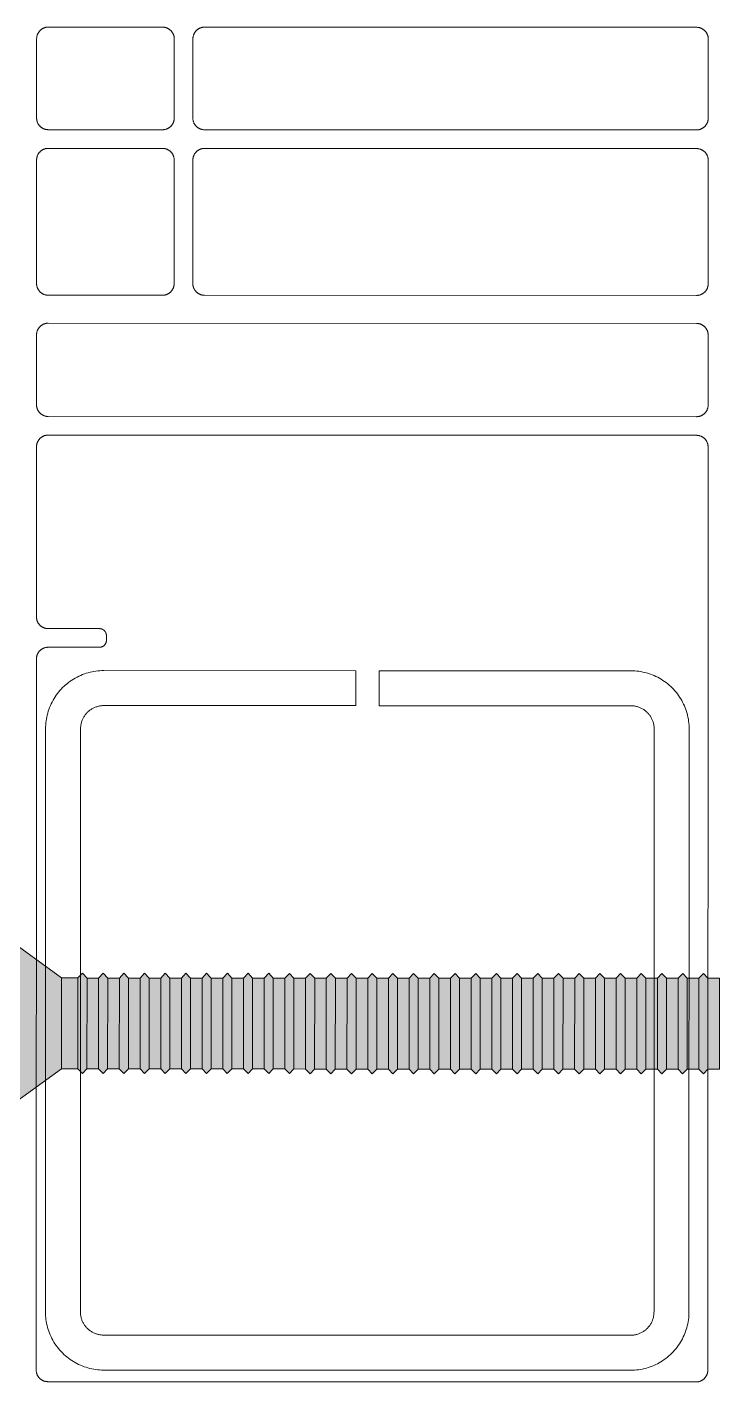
# Model space of a CAD drawing. Header units: metres. Extents: x 19 to 230, y -653 to -519.
# Drawn here: x 27.1168 to 27.1463, y -529.9852 to -529.9271 of the extents above; entities that cross this region are included whole.
import ezdxf

# ---------------------------------------------------------------- set-up
doc = ezdxf.new("R2010")
doc.units = ezdxf.units.M
doc.header["$LTSCALE"] = 0.0125
for name, color, linetype, lineweight in [('05Fenster', 171, 'Continuous', 15), ('Befestigung', 253, 'Continuous', 5), ('Fenster2', 161, 'Continuous', 5)]:
    doc.layers.add(name, color=color, linetype=linetype, lineweight=lineweight)

# ---------------------------------------------------------------- blocks, each defined once
blk = doc.blocks.new('ElementFe seite')
at = {"layer": 'Befestigung', "linetype": 'Continuous', "lineweight": 0}
h = blk.add_hatch(color=256, dxfattribs=at)
h.paths.add_polyline_path([(52.865, 158.985), (52.365, 158.985), (52.365, 155.085), (52.865, 155.085)])
h.paths.add_polyline_path([(59.1, 160.785), (56.615, 158.985), (56.615, 155.085), (59.1, 153.28)])
h.paths.add_polyline_path([(59.8, 160.785), (59.796, 160.797), (59.792, 160.809), (59.787, 160.821), (59.782, 160.833), (59.776, 160.844), (59.77, 160.855), (59.764, 160.866), (59.757, 160.877), (59.75, 160.888), (59.742, 160.898), (59.734, 160.908), (59.726, 160.918), (59.717, 160.927), (59.708, 160.937), (59.699, 160.945), (59.69, 160.954), (59.68, 160.962), (59.67, 160.97), (59.66, 160.977), (59.649, 160.984), (59.638, 160.991), (59.627, 160.998), (59.616, 161.004), (59.604, 161.009), (59.593, 161.014), (59.581, 161.019), (59.569, 161.023), (59.557, 161.027), (59.545, 161.031), (59.532, 161.034), (59.52, 161.037), (59.507, 161.039), (59.495, 161.041), (59.482, 161.042), (59.469, 161.043), (59.456, 161.043), (59.444, 161.043), (59.431, 161.043), (59.418, 161.042), (59.405, 161.041), (59.393, 161.039), (59.38, 161.037), (59.368, 161.034), (59.355, 161.031), (59.343, 161.027), (59.331, 161.023), (59.319, 161.019), (59.307, 161.014), (59.296, 161.009), (59.284, 161.004), (59.273, 160.998), (59.262, 160.991), (59.251, 160.984), (59.24, 160.977), (59.23, 160.97), (59.22, 160.962), (59.21, 160.954), (59.201, 160.945), (59.192, 160.937), (59.183, 160.927), (59.174, 160.918), (59.166, 160.908), (59.158, 160.898), (59.15, 160.888), (59.143, 160.877), (59.136, 160.866), (59.13, 160.855), (59.124, 160.844), (59.118, 160.833), (59.113, 160.821), (59.108, 160.809), (59.104, 160.797), (59.1, 160.785), (59.1, 153.28), (59.105, 153.268), (59.11, 153.256), (59.116, 153.245), (59.122, 153.233), (59.129, 153.222), (59.136, 153.211), (59.143, 153.2), (59.151, 153.189), (59.159, 153.179), (59.167, 153.169), (59.176, 153.159), (59.185, 153.15), (59.194, 153.141), (59.204, 153.132), (59.214, 153.124), (59.224, 153.116), (59.235, 153.108), (59.246, 153.101), (59.257, 153.094), (59.268, 153.087), (59.28, 153.081), (59.292, 153.075), (59.304, 153.07), (59.316, 153.065), (59.328, 153.061), (59.34, 153.057), (59.353, 153.053), (59.366, 153.05), (59.378, 153.047), (59.391, 153.045), (59.404, 153.043), (59.417, 153.042), (59.43, 153.041), (59.443, 153.04), (59.457, 153.04), (59.47, 153.041), (59.483, 153.042), (59.496, 153.043), (59.509, 153.045), (59.522, 153.047), (59.534, 153.05), (59.547, 153.053), (59.56, 153.057), (59.572, 153.061), (59.584, 153.065), (59.596, 153.07), (59.608, 153.075), (59.62, 153.081), (59.632, 153.087), (59.643, 153.094), (59.654, 153.101), (59.665, 153.108), (59.676, 153.116), (59.686, 153.124), (59.696, 153.132), (59.706, 153.141), (59.715, 153.15), (59.724, 153.159), (59.733, 153.169), (59.741, 153.179), (59.749, 153.189), (59.757, 153.2), (59.764, 153.211), (59.771, 153.222), (59.778, 153.233), (59.784, 153.245), (59.79, 153.256), (59.795, 153.268), (59.8, 153.28)])
at = {"layer": 'Befestigung', "linetype": 'Continuous', "lineweight": 0, "extrusion": (0, 0, -1)}
for points in [[(-28.901, 158.985), (-28.901, 155.085), (-28.401, 155.085), (-28.401, 158.985)], [(-29.289, 158.985), (-29.289, 155.085), (-29.095, 154.882), (-28.901, 155.085), (-28.901, 158.985), (-29.095, 159.185)], [(-29.789, 158.985), (-29.789, 155.085), (-29.289, 155.085), (-29.289, 158.985)], [(-30.176, 158.985), (-30.176, 155.085), (-29.982, 154.882), (-29.789, 155.085), (-29.789, 158.985), (-29.982, 159.185)], [(-30.676, 158.985), (-30.676, 155.085), (-30.176, 155.085), (-30.176, 158.985)], [(-31.064, 158.985), (-31.064, 155.085), (-30.87, 154.882), (-30.676, 155.085), (-30.676, 158.985), (-30.87, 159.185)], [(-31.564, 158.985), (-31.564, 155.085), (-31.064, 155.085), (-31.064, 158.985)], [(-31.951, 158.985), (-31.951, 155.085), (-31.758, 154.882), (-31.564, 155.085), (-31.564, 158.985), (-31.758, 159.185)], [(-32.451, 158.985), (-32.451, 155.085), (-31.951, 155.085), (-31.951, 158.985)], [(-32.839, 158.985), (-32.839, 155.085), (-32.645, 154.882), (-32.451, 155.085), (-32.451, 158.985), (-32.645, 159.185)], [(-33.339, 158.985), (-33.339, 155.085), (-32.839, 155.085), (-32.839, 158.985)], [(-33.726, 158.985), (-33.726, 155.085), (-33.533, 154.882), (-33.339, 155.085), (-33.339, 158.985), (-33.533, 159.185)], [(-34.226, 158.985), (-34.226, 155.085), (-33.726, 155.085), (-33.726, 158.985)], [(-34.614, 158.985), (-34.614, 155.085), (-34.42, 154.882), (-34.226, 155.085), (-34.226, 158.985), (-34.42, 159.185)], [(-35.114, 158.985), (-35.114, 155.085), (-34.614, 155.085), (-34.614, 158.985)], [(-35.502, 158.985), (-35.502, 155.085), (-35.308, 154.882), (-35.114, 155.085), (-35.114, 158.985), (-35.308, 159.185)], [(-36.002, 158.985), (-36.002, 155.085), (-35.502, 155.085), (-35.502, 158.985)], [(-36.389, 158.985), (-36.389, 155.085), (-36.195, 154.882), (-36.002, 155.085), (-36.002, 158.985), (-36.195, 159.185)], [(-36.889, 158.985), (-36.889, 155.085), (-36.389, 155.085), (-36.389, 158.985)], [(-37.277, 158.985), (-37.277, 155.085), (-37.083, 154.882), (-36.889, 155.085), (-36.889, 158.985), (-37.083, 159.185)], [(-37.777, 158.985), (-37.777, 155.085), (-37.277, 155.085), (-37.277, 158.985)], [(-38.164, 158.985), (-38.164, 155.085), (-37.97, 154.882), (-37.777, 155.085), (-37.777, 158.985), (-37.97, 159.185)], [(-38.664, 158.985), (-38.664, 155.085), (-38.164, 155.085), (-38.164, 158.985)], [(-39.052, 158.985), (-39.052, 155.085), (-38.858, 154.882), (-38.664, 155.085), (-38.664, 158.985), (-38.858, 159.185)], [(-39.552, 158.985), (-39.552, 155.085), (-39.052, 155.085), (-39.052, 158.985)], [(-39.939, 158.985), (-39.939, 155.085), (-39.745, 154.882), (-39.552, 155.085), (-39.552, 158.985), (-39.745, 159.185)], [(-40.439, 158.985), (-40.439, 155.085), (-39.939, 155.085), (-39.939, 158.985)], [(-40.827, 158.985), (-40.827, 155.085), (-40.633, 154.882), (-40.439, 155.085), (-40.439, 158.985), (-40.633, 159.185)], [(-41.327, 158.985), (-41.327, 155.085), (-40.827, 155.085), (-40.827, 158.985)], [(-41.714, 158.985), (-41.714, 155.085), (-41.521, 154.882), (-41.327, 155.085), (-41.327, 158.985), (-41.521, 159.185)], [(-42.214, 158.985), (-42.214, 155.085), (-41.714, 155.085), (-41.714, 158.985)], [(-42.602, 158.985), (-42.602, 155.085), (-42.408, 154.882), (-42.214, 155.085), (-42.214, 158.985), (-42.408, 159.185)], [(-43.102, 158.985), (-43.102, 155.085), (-42.602, 155.085), (-42.602, 158.985)], [(-43.489, 158.985), (-43.489, 155.085), (-43.296, 154.882), (-43.102, 155.085), (-43.102, 158.985), (-43.296, 159.185)], [(-43.989, 158.985), (-43.989, 155.085), (-43.489, 155.085), (-43.489, 158.985)], [(-44.377, 158.985), (-44.377, 155.085), (-44.183, 154.882), (-43.989, 155.085), (-43.989, 158.985), (-44.183, 159.185)], [(-44.877, 158.985), (-44.877, 155.085), (-44.377, 155.085), (-44.377, 158.985)], [(-45.264, 158.985), (-45.264, 155.085), (-45.071, 154.882), (-44.877, 155.085), (-44.877, 158.985), (-45.071, 159.185)], [(-45.764, 158.985), (-45.764, 155.085), (-45.264, 155.085), (-45.264, 158.985)], [(-46.152, 158.985), (-46.152, 155.085), (-45.958, 154.882), (-45.764, 155.085), (-45.764, 158.985), (-45.958, 159.185)], [(-46.652, 158.985), (-46.652, 155.085), (-46.152, 155.085), (-46.152, 158.985)], [(-47.04, 158.985), (-47.04, 155.085), (-46.846, 154.882), (-46.652, 155.085), (-46.652, 158.985), (-46.846, 159.185)], [(-47.54, 158.985), (-47.54, 155.085), (-47.04, 155.085), (-47.04, 158.985)], [(-47.927, 158.985), (-47.927, 155.085), (-47.733, 154.882), (-47.54, 155.085), (-47.54, 158.985), (-47.733, 159.185)], [(-48.427, 158.985), (-48.427, 155.085), (-47.927, 155.085), (-47.927, 158.985)], [(-48.815, 158.985), (-48.815, 155.085), (-48.621, 154.882), (-48.427, 155.085), (-48.427, 158.985), (-48.621, 159.185)], [(-49.315, 158.985), (-49.315, 155.085), (-48.815, 155.085), (-48.815, 158.985)], [(-49.702, 158.985), (-49.702, 155.085), (-49.508, 154.882), (-49.315, 155.085), (-49.315, 158.985), (-49.508, 159.185)], [(-50.202, 158.985), (-50.202, 155.085), (-49.702, 155.085), (-49.702, 158.985)], [(-50.59, 158.985), (-50.59, 155.085), (-50.396, 154.882), (-50.202, 155.085), (-50.202, 158.985), (-50.396, 159.185)], [(-51.09, 158.985), (-51.09, 155.085), (-50.59, 155.085), (-50.59, 158.985)], [(-51.477, 158.985), (-51.477, 155.085), (-51.283, 154.882), (-51.09, 155.085), (-51.09, 158.985), (-51.283, 159.185)], [(-51.977, 158.985), (-51.977, 155.085), (-51.477, 155.085), (-51.477, 158.985)], [(-52.365, 158.985), (-52.365, 155.085), (-52.171, 154.882), (-51.977, 155.085), (-51.977, 158.985), (-52.171, 159.185)], [(-53.252, 158.985), (-53.252, 155.085), (-53.059, 154.882), (-52.865, 155.085), (-52.865, 158.985), (-53.059, 159.185)], [(-53.752, 158.985), (-53.752, 155.085), (-53.252, 155.085), (-53.252, 158.985)], [(-54.14, 158.985), (-54.14, 155.085), (-53.946, 154.882), (-53.752, 155.085), (-53.752, 158.985), (-53.946, 159.185)], [(-54.64, 158.985), (-54.64, 155.085), (-54.14, 155.085), (-54.14, 158.985)], [(-55.027, 158.985), (-55.027, 155.085), (-54.834, 154.882), (-54.64, 155.085), (-54.64, 158.985), (-54.834, 159.185)], [(-55.527, 158.985), (-55.527, 155.085), (-55.027, 155.085), (-55.027, 158.985)], [(-55.915, 158.985), (-55.915, 155.085), (-55.721, 154.882), (-55.527, 155.085), (-55.527, 158.985), (-55.721, 159.185)], [(-56.615, 158.985), (-56.615, 155.085), (-55.915, 155.085), (-55.915, 158.985)]]:
    blk.add_hatch(color=256, dxfattribs=at).paths.add_polyline_path(points, flags=0)
at = {"layer": 'Befestigung', "linetype": 'Continuous', "lineweight": 5}
for points in [[(59.1, 160.785), (59.1, 153.28), (56.615, 155.085), (56.615, 158.985)], [(28.901, 158.985), (28.901, 155.085), (28.401, 155.085), (28.401, 158.985)], [(29.289, 158.985), (29.289, 155.085), (29.095, 154.882), (28.901, 155.085), (28.901, 158.985), (29.095, 159.185)], [(29.789, 158.985), (29.789, 155.085), (29.289, 155.085), (29.289, 158.985)], [(30.176, 158.985), (30.176, 155.085), (29.982, 154.882), (29.789, 155.085), (29.789, 158.985), (29.982, 159.185)], [(30.676, 158.985), (30.676, 155.085), (30.176, 155.085), (30.176, 158.985)], [(31.064, 158.985), (31.064, 155.085), (30.87, 154.882), (30.676, 155.085), (30.676, 158.985), (30.87, 159.185)], [(31.564, 158.985), (31.564, 155.085), (31.064, 155.085), (31.064, 158.985)], [(31.951, 158.985), (31.951, 155.085), (31.758, 154.882), (31.564, 155.085), (31.564, 158.985), (31.758, 159.185)], [(32.451, 158.985), (32.451, 155.085), (31.951, 155.085), (31.951, 158.985)], [(32.839, 158.985), (32.839, 155.085), (32.645, 154.882), (32.451, 155.085), (32.451, 158.985), (32.645, 159.185)], [(33.339, 158.985), (33.339, 155.085), (32.839, 155.085), (32.839, 158.985)], [(33.726, 158.985), (33.726, 155.085), (33.533, 154.882), (33.339, 155.085), (33.339, 158.985), (33.533, 159.185)], [(34.226, 158.985), (34.226, 155.085), (33.726, 155.085), (33.726, 158.985)], [(34.614, 158.985), (34.614, 155.085), (34.42, 154.882), (34.226, 155.085), (34.226, 158.985), (34.42, 159.185)], [(35.114, 158.985), (35.114, 155.085), (34.614, 155.085), (34.614, 158.985)], [(35.502, 158.985), (35.502, 155.085), (35.308, 154.882), (35.114, 155.085), (35.114, 158.985), (35.308, 159.185)], [(36.002, 158.985), (36.002, 155.085), (35.502, 155.085), (35.502, 158.985)], [(36.389, 158.985), (36.389, 155.085), (36.195, 154.882), (36.002, 155.085), (36.002, 158.985), (36.195, 159.185)], [(36.889, 158.985), (36.889, 155.085), (36.389, 155.085), (36.389, 158.985)], [(37.277, 158.985), (37.277, 155.085), (37.083, 154.882), (36.889, 155.085), (36.889, 158.985), (37.083, 159.185)], [(37.777, 158.985), (37.777, 155.085), (37.277, 155.085), (37.277, 158.985)], [(38.164, 158.985), (38.164, 155.085), (37.97, 154.882), (37.777, 155.085), (37.777, 158.985), (37.97, 159.185)], [(38.664, 158.985), (38.664, 155.085), (38.164, 155.085), (38.164, 158.985)], [(39.052, 158.985), (39.052, 155.085), (38.858, 154.882), (38.664, 155.085), (38.664, 158.985), (38.858, 159.185)], [(39.552, 158.985), (39.552, 155.085), (39.052, 155.085), (39.052, 158.985)], [(39.939, 158.985), (39.939, 155.085), (39.745, 154.882), (39.552, 155.085), (39.552, 158.985), (39.745, 159.185)], [(40.439, 158.985), (40.439, 155.085), (39.939, 155.085), (39.939, 158.985)], [(40.827, 158.985), (40.827, 155.085), (40.633, 154.882), (40.439, 155.085), (40.439, 158.985), (40.633, 159.185)], [(41.327, 158.985), (41.327, 155.085), (40.827, 155.085), (40.827, 158.985)], [(41.714, 158.985), (41.714, 155.085), (41.521, 154.882), (41.327, 155.085), (41.327, 158.985), (41.521, 159.185)], [(42.214, 158.985), (42.214, 155.085), (41.714, 155.085), (41.714, 158.985)], [(42.602, 158.985), (42.602, 155.085), (42.408, 154.882), (42.214, 155.085), (42.214, 158.985), (42.408, 159.185)], [(43.102, 158.985), (43.102, 155.085), (42.602, 155.085), (42.602, 158.985)], [(43.489, 158.985), (43.489, 155.085), (43.296, 154.882), (43.102, 155.085), (43.102, 158.985), (43.296, 159.185)], [(43.989, 158.985), (43.989, 155.085), (43.489, 155.085), (43.489, 158.985)], [(44.377, 158.985), (44.377, 155.085), (44.183, 154.882), (43.989, 155.085), (43.989, 158.985), (44.183, 159.185)], [(44.877, 158.985), (44.877, 155.085), (44.377, 155.085), (44.377, 158.985)], [(45.264, 158.985), (45.264, 155.085), (45.071, 154.882), (44.877, 155.085), (44.877, 158.985), (45.071, 159.185)], [(45.764, 158.985), (45.764, 155.085), (45.264, 155.085), (45.264, 158.985)], [(46.152, 158.985), (46.152, 155.085), (45.958, 154.882), (45.764, 155.085), (45.764, 158.985), (45.958, 159.185)], [(46.652, 158.985), (46.652, 155.085), (46.152, 155.085), (46.152, 158.985)], [(47.04, 158.985), (47.04, 155.085), (46.846, 154.882), (46.652, 155.085), (46.652, 158.985), (46.846, 159.185)], [(47.54, 158.985), (47.54, 155.085), (47.04, 155.085), (47.04, 158.985)], [(47.927, 158.985), (47.927, 155.085), (47.733, 154.882), (47.54, 155.085), (47.54, 158.985), (47.733, 159.185)], [(48.427, 158.985), (48.427, 155.085), (47.927, 155.085), (47.927, 158.985)], [(48.815, 158.985), (48.815, 155.085), (48.621, 154.882), (48.427, 155.085), (48.427, 158.985), (48.621, 159.185)], [(49.315, 158.985), (49.315, 155.085), (48.815, 155.085), (48.815, 158.985)], [(49.702, 158.985), (49.702, 155.085), (49.508, 154.882), (49.315, 155.085), (49.315, 158.985), (49.508, 159.185)], [(50.202, 158.985), (50.202, 155.085), (49.702, 155.085), (49.702, 158.985)], [(50.59, 158.985), (50.59, 155.085), (50.396, 154.882), (50.202, 155.085), (50.202, 158.985), (50.396, 159.185)], [(51.09, 158.985), (51.09, 155.085), (50.59, 155.085), (50.59, 158.985)], [(51.477, 158.985), (51.477, 155.085), (51.283, 154.882), (51.09, 155.085), (51.09, 158.985), (51.283, 159.185)], [(51.977, 158.985), (51.977, 155.085), (51.477, 155.085), (51.477, 158.985)], [(52.365, 158.985), (52.365, 155.085), (52.171, 154.882), (51.977, 155.085), (51.977, 158.985), (52.171, 159.185)], [(52.865, 158.985), (52.865, 155.085), (52.365, 155.085), (52.365, 158.985)], [(53.252, 158.985), (53.252, 155.085), (53.059, 154.882), (52.865, 155.085), (52.865, 158.985), (53.059, 159.185)], [(53.752, 158.985), (53.752, 155.085), (53.252, 155.085), (53.252, 158.985)], [(54.14, 158.985), (54.14, 155.085), (53.946, 154.882), (53.752, 155.085), (53.752, 158.985), (53.946, 159.185)], [(54.64, 158.985), (54.64, 155.085), (54.14, 155.085), (54.14, 158.985)], [(55.027, 158.985), (55.027, 155.085), (54.834, 154.882), (54.64, 155.085), (54.64, 158.985), (54.834, 159.185)], [(55.527, 158.985), (55.527, 155.085), (55.027, 155.085), (55.027, 158.985)], [(55.915, 158.985), (55.915, 155.085), (55.721, 154.882), (55.527, 155.085), (55.527, 158.985), (55.721, 159.185)], [(56.615, 158.985), (56.615, 155.085), (55.915, 155.085), (55.915, 158.985)]]:
    blk.add_lwpolyline(points, close=True, dxfattribs=at)
at = {"layer": 'Fenster2', "flags": 128}
for points in [[(29.4, 172.4), (29.383, 172.4), (29.366, 172.399), (29.349, 172.397), (29.332, 172.395), (29.315, 172.393), (29.298, 172.39), (29.282, 172.386), (29.265, 172.381), (29.249, 172.377), (29.233, 172.371), (29.217, 172.365), (29.201, 172.359), (29.185, 172.352), (29.17, 172.344), (29.155, 172.336), (29.14, 172.327), (29.126, 172.318), (29.112, 172.308), (29.098, 172.298), (29.084, 172.288), (29.071, 172.277), (29.059, 172.265), (29.046, 172.254), (29.035, 172.241), (29.023, 172.229), (29.012, 172.216), (29.002, 172.202), (28.992, 172.188), (28.982, 172.174), (28.973, 172.16), (28.964, 172.145), (28.956, 172.13), (28.948, 172.115), (28.941, 172.099), (28.935, 172.083), (28.929, 172.067), (28.923, 172.051), (28.919, 172.035), (28.914, 172.018), (28.91, 172.002), (28.907, 171.985), (28.905, 171.968), (28.903, 171.951), (28.901, 171.934), (28.9, 171.917), (28.9, 171.9)], [(57.2, 172.4), (29.4, 172.4)], [(57.7, 171.9), (57.7, 171.917), (57.699, 171.934), (57.697, 171.951), (57.695, 171.968), (57.693, 171.985), (57.69, 172.002), (57.686, 172.018), (57.681, 172.035), (57.677, 172.051), (57.671, 172.067), (57.665, 172.083), (57.659, 172.099), (57.652, 172.115), (57.644, 172.13), (57.636, 172.145), (57.627, 172.16), (57.618, 172.174), (57.608, 172.188), (57.598, 172.202), (57.588, 172.216), (57.577, 172.229), (57.565, 172.241), (57.554, 172.254), (57.541, 172.265), (57.529, 172.277), (57.516, 172.288), (57.502, 172.298), (57.488, 172.308), (57.474, 172.318), (57.46, 172.327), (57.445, 172.336), (57.43, 172.344), (57.415, 172.352), (57.399, 172.359), (57.383, 172.365), (57.367, 172.371), (57.351, 172.377), (57.335, 172.381), (57.318, 172.386), (57.302, 172.39), (57.285, 172.393), (57.268, 172.395), (57.251, 172.397), (57.234, 172.399), (57.217, 172.4), (57.2, 172.4)], [(28.9, 171.9), (28.9, 132.3)], [(29.707, 169.4), (29.709, 169.485), (29.713, 169.571), (29.72, 169.656), (29.731, 169.74), (29.744, 169.825), (29.76, 169.909), (29.778, 169.992), (29.8, 170.074), (29.824, 170.156), (29.852, 170.237), (29.882, 170.317), (29.914, 170.396), (29.95, 170.474), (29.988, 170.55), (30.028, 170.625), (30.071, 170.699), (30.117, 170.771), (30.165, 170.842), (30.215, 170.911), (30.268, 170.978), (30.323, 171.043), (30.38, 171.106), (30.44, 171.168), (30.501, 171.227), (30.564, 171.284), (30.63, 171.339), (30.697, 171.392), (30.766, 171.442), (30.836, 171.49), (30.908, 171.536), (30.982, 171.579), (31.057, 171.62), (31.134, 171.658), (31.211, 171.693), (31.29, 171.726), (31.37, 171.756), (31.451, 171.783), (31.533, 171.807), (31.615, 171.829), (31.699, 171.848), (31.783, 171.864), (31.867, 171.877), (31.952, 171.887), (32.037, 171.894), (32.122, 171.899), (32.207, 171.9)], [(32.207, 171.9), (54.807, 171.9)], [(54.807, 171.9), (54.893, 171.899), (54.978, 171.894), (55.063, 171.887), (55.148, 171.877), (55.232, 171.864), (55.316, 171.848), (55.399, 171.829), (55.482, 171.807), (55.564, 171.783), (55.645, 171.756), (55.724, 171.726), (55.803, 171.693), (55.881, 171.658), (55.958, 171.62), (56.033, 171.579), (56.106, 171.536), (56.178, 171.49), (56.249, 171.442), (56.318, 171.392), (56.385, 171.339), (56.45, 171.284), (56.514, 171.227), (56.575, 171.168), (56.634, 171.106), (56.692, 171.043), (56.747, 170.978), (56.799, 170.911), (56.85, 170.842), (56.898, 170.771), (56.943, 170.699), (56.987, 170.625), (57.027, 170.55), (57.065, 170.474), (57.1, 170.396), (57.133, 170.317), (57.163, 170.237), (57.19, 170.156), (57.215, 170.074), (57.236, 169.992), (57.255, 169.909), (57.271, 169.825), (57.284, 169.74), (57.294, 169.656), (57.302, 169.571), (57.306, 169.485), (57.307, 169.4)], [(57.7, 141.4), (57.7, 171.9)], [(32.207, 170.4), (32.173, 170.399), (32.139, 170.398), (32.105, 170.395), (32.071, 170.391), (32.037, 170.385), (32.004, 170.379), (31.971, 170.372), (31.938, 170.363), (31.905, 170.353), (31.872, 170.342), (31.841, 170.33), (31.809, 170.317), (31.778, 170.303), (31.747, 170.288), (31.717, 170.272), (31.688, 170.254), (31.659, 170.236), (31.631, 170.217), (31.603, 170.197), (31.576, 170.176), (31.55, 170.154), (31.525, 170.131), (31.5, 170.107), (31.477, 170.083), (31.454, 170.057), (31.432, 170.031), (31.411, 170.004), (31.39, 169.977), (31.371, 169.948), (31.353, 169.92), (31.336, 169.89), (31.319, 169.86), (31.304, 169.829), (31.29, 169.798), (31.277, 169.767), (31.265, 169.735), (31.254, 169.703), (31.244, 169.67), (31.236, 169.637), (31.228, 169.603), (31.222, 169.57), (31.217, 169.536), (31.213, 169.502), (31.21, 169.468), (31.208, 169.434), (31.207, 169.4)], [(54.807, 170.4), (32.207, 170.4)], [(55.807, 169.4), (55.807, 169.434), (55.805, 169.468), (55.802, 169.502), (55.798, 169.536), (55.793, 169.57), (55.786, 169.603), (55.779, 169.637), (55.77, 169.67), (55.761, 169.703), (55.75, 169.735), (55.738, 169.767), (55.725, 169.798), (55.71, 169.829), (55.695, 169.86), (55.679, 169.89), (55.662, 169.92), (55.644, 169.948), (55.624, 169.977), (55.604, 170.004), (55.583, 170.031), (55.561, 170.057), (55.538, 170.083), (55.514, 170.107), (55.49, 170.131), (55.465, 170.154), (55.438, 170.176), (55.412, 170.197), (55.384, 170.217), (55.356, 170.236), (55.327, 170.254), (55.297, 170.272), (55.267, 170.288), (55.237, 170.303), (55.206, 170.317), (55.174, 170.33), (55.142, 170.342), (55.11, 170.353), (55.077, 170.363), (55.044, 170.372), (55.011, 170.379), (54.977, 170.385), (54.944, 170.391), (54.91, 170.395), (54.876, 170.398), (54.841, 170.399), (54.807, 170.4)], [(29.707, 144.4), (29.707, 169.4)], [(31.207, 169.4), (31.207, 144.4)], [(55.807, 144.4), (55.807, 169.4)], [(57.307, 169.4), (57.307, 144.4)], [(32.207, 141.9), (32.122, 141.901), (32.037, 141.906), (31.952, 141.913), (31.867, 141.923), (31.783, 141.936), (31.699, 141.952), (31.615, 141.971), (31.533, 141.993), (31.451, 142.017), (31.37, 142.044), (31.29, 142.074), (31.211, 142.107), (31.134, 142.142), (31.057, 142.18), (30.982, 142.221), (30.908, 142.264), (30.836, 142.31), (30.766, 142.358), (30.697, 142.408), (30.63, 142.461), (30.564, 142.516), (30.501, 142.573), (30.44, 142.632), (30.38, 142.694), (30.323, 142.757), (30.268, 142.822), (30.215, 142.889), (30.165, 142.958), (30.117, 143.029), (30.071, 143.101), (30.028, 143.175), (29.988, 143.25), (29.95, 143.326), (29.914, 143.404), (29.882, 143.483), (29.852, 143.563), (29.824, 143.644), (29.8, 143.726), (29.778, 143.808), (29.76, 143.891), (29.744, 143.975), (29.731, 144.06), (29.72, 144.144), (29.713, 144.229), (29.709, 144.315), (29.707, 144.4)], [(31.207, 144.4), (31.208, 144.366), (31.21, 144.332), (31.213, 144.298), (31.217, 144.264), (31.222, 144.23), (31.228, 144.197), (31.236, 144.163), (31.244, 144.13), (31.254, 144.097), (31.265, 144.065), (31.277, 144.033), (31.29, 144.002), (31.304, 143.971), (31.319, 143.94), (31.336, 143.91), (31.353, 143.88), (31.371, 143.852), (31.39, 143.823), (31.411, 143.796), (31.432, 143.769), (31.454, 143.743), (31.477, 143.717), (31.5, 143.693), (31.525, 143.669), (31.55, 143.646), (31.576, 143.624), (31.603, 143.603), (31.631, 143.583), (31.659, 143.564), (31.688, 143.546), (31.717, 143.528), (31.747, 143.512), (31.778, 143.497), (31.809, 143.483), (31.841, 143.47), (31.872, 143.458), (31.905, 143.447), (31.938, 143.437), (31.971, 143.428), (32.004, 143.421), (32.037, 143.415), (32.071, 143.409), (32.105, 143.405), (32.139, 143.402), (32.173, 143.401), (32.207, 143.4)], [(54.807, 143.4), (54.841, 143.401), (54.876, 143.402), (54.91, 143.405), (54.944, 143.409), (54.977, 143.415), (55.011, 143.421), (55.044, 143.428), (55.077, 143.437), (55.11, 143.447), (55.142, 143.458), (55.174, 143.47), (55.206, 143.483), (55.237, 143.497), (55.267, 143.512), (55.297, 143.528), (55.327, 143.546), (55.356, 143.564), (55.384, 143.583), (55.412, 143.603), (55.438, 143.624), (55.465, 143.646), (55.49, 143.669), (55.514, 143.693), (55.538, 143.717), (55.561, 143.743), (55.583, 143.769), (55.604, 143.796), (55.624, 143.823), (55.644, 143.852), (55.662, 143.88), (55.679, 143.91), (55.695, 143.94), (55.71, 143.971), (55.725, 144.002), (55.738, 144.033), (55.75, 144.065), (55.761, 144.097), (55.77, 144.13), (55.779, 144.163), (55.786, 144.197), (55.793, 144.23), (55.798, 144.264), (55.802, 144.298), (55.805, 144.332), (55.807, 144.366), (55.807, 144.4)], [(57.307, 144.4), (57.306, 144.315), (57.302, 144.229), (57.294, 144.144), (57.284, 144.06), (57.271, 143.975), (57.255, 143.891), (57.236, 143.808), (57.215, 143.726), (57.19, 143.644), (57.163, 143.563), (57.133, 143.483), (57.1, 143.404), (57.065, 143.326), (57.027, 143.25), (56.987, 143.175), (56.943, 143.101), (56.898, 143.029), (56.85, 142.958), (56.799, 142.889), (56.747, 142.822), (56.692, 142.757), (56.634, 142.694), (56.575, 142.632), (56.514, 142.573), (56.45, 142.516), (56.385, 142.461), (56.318, 142.408), (56.249, 142.358), (56.178, 142.31), (56.106, 142.264), (56.033, 142.221), (55.958, 142.18), (55.881, 142.142), (55.803, 142.107), (55.724, 142.074), (55.645, 142.044), (55.564, 142.017), (55.482, 141.993), (55.399, 141.971), (55.316, 141.952), (55.232, 141.936), (55.148, 141.923), (55.063, 141.913), (54.978, 141.906), (54.893, 141.901), (54.807, 141.9)], [(32.207, 143.4), (43.007, 143.4)], [(43.007, 143.4), (43.007, 141.9)], [(44.007, 143.4), (54.807, 143.4)], [(44.007, 141.9), (44.007, 143.4)], [(43.007, 141.9), (32.207, 141.9)], [(54.807, 141.9), (44.007, 141.9)], [(57.2, 140.9), (57.217, 140.9), (57.234, 140.901), (57.251, 140.903), (57.268, 140.905), (57.285, 140.907), (57.302, 140.91), (57.318, 140.914), (57.335, 140.919), (57.351, 140.923), (57.367, 140.929), (57.383, 140.935), (57.399, 140.941), (57.415, 140.948), (57.43, 140.956), (57.445, 140.964), (57.46, 140.973), (57.474, 140.982), (57.488, 140.992), (57.502, 141.002), (57.516, 141.012), (57.529, 141.023), (57.541, 141.035), (57.554, 141.046), (57.565, 141.059), (57.577, 141.071), (57.588, 141.084), (57.598, 141.098), (57.608, 141.112), (57.618, 141.126), (57.627, 141.14), (57.636, 141.155), (57.644, 141.17), (57.652, 141.185), (57.659, 141.201), (57.665, 141.217), (57.671, 141.233), (57.677, 141.249), (57.681, 141.265), (57.686, 141.282), (57.69, 141.298), (57.693, 141.315), (57.695, 141.332), (57.697, 141.349), (57.699, 141.366), (57.7, 141.383), (57.7, 141.4)], [(54.7, 140.6), (54.7, 140.61), (54.701, 140.62), (54.702, 140.631), (54.703, 140.641), (54.704, 140.651), (54.706, 140.661), (54.709, 140.671), (54.711, 140.681), (54.714, 140.691), (54.717, 140.7), (54.721, 140.71), (54.725, 140.72), (54.729, 140.729), (54.734, 140.738), (54.739, 140.747), (54.744, 140.756), (54.749, 140.765), (54.755, 140.773), (54.761, 140.781), (54.767, 140.789), (54.774, 140.797), (54.781, 140.805), (54.788, 140.812), (54.795, 140.819), (54.803, 140.826), (54.811, 140.833), (54.819, 140.839), (54.827, 140.845), (54.835, 140.851), (54.844, 140.856), (54.853, 140.861), (54.862, 140.866), (54.871, 140.871), (54.88, 140.875), (54.89, 140.879), (54.9, 140.883), (54.909, 140.886), (54.919, 140.889), (54.929, 140.891), (54.939, 140.894), (54.949, 140.896), (54.959, 140.897), (54.969, 140.898), (54.98, 140.899), (54.99, 140.9), (55, 140.9)], [(55, 140.9), (57.2, 140.9)], [(54.7, 140.4), (54.7, 140.6)], [(55, 140.1), (54.99, 140.1), (54.98, 140.101), (54.969, 140.102), (54.959, 140.103), (54.949, 140.104), (54.939, 140.106), (54.929, 140.109), (54.919, 140.111), (54.909, 140.114), (54.9, 140.117), (54.89, 140.121), (54.88, 140.125), (54.871, 140.129), (54.862, 140.134), (54.853, 140.139), (54.844, 140.144), (54.835, 140.149), (54.827, 140.155), (54.819, 140.161), (54.811, 140.167), (54.803, 140.174), (54.795, 140.181), (54.788, 140.188), (54.781, 140.195), (54.774, 140.203), (54.767, 140.211), (54.761, 140.219), (54.755, 140.227), (54.749, 140.235), (54.744, 140.244), (54.739, 140.253), (54.734, 140.262), (54.729, 140.271), (54.725, 140.28), (54.721, 140.29), (54.717, 140.3), (54.714, 140.309), (54.711, 140.319), (54.709, 140.329), (54.706, 140.339), (54.704, 140.349), (54.703, 140.359), (54.702, 140.369), (54.701, 140.38), (54.7, 140.39), (54.7, 140.4)], [(57.2, 140.1), (55, 140.1)], [(57.7, 139.6), (57.7, 139.617), (57.699, 139.634), (57.697, 139.651), (57.695, 139.668), (57.693, 139.685), (57.69, 139.702), (57.686, 139.718), (57.681, 139.735), (57.677, 139.751), (57.671, 139.767), (57.665, 139.783), (57.659, 139.799), (57.652, 139.815), (57.644, 139.83), (57.636, 139.845), (57.627, 139.86), (57.618, 139.874), (57.608, 139.888), (57.598, 139.902), (57.588, 139.916), (57.577, 139.929), (57.565, 139.941), (57.554, 139.954), (57.541, 139.965), (57.529, 139.977), (57.516, 139.988), (57.502, 139.998), (57.488, 140.008), (57.474, 140.018), (57.46, 140.027), (57.445, 140.036), (57.43, 140.044), (57.415, 140.052), (57.399, 140.059), (57.383, 140.065), (57.367, 140.071), (57.351, 140.077), (57.335, 140.081), (57.318, 140.086), (57.302, 140.09), (57.285, 140.093), (57.268, 140.095), (57.251, 140.097), (57.234, 140.099), (57.217, 140.1), (57.2, 140.1)], [(57.7, 132.3), (57.7, 139.6)], [(28.9, 132.3), (28.9, 132.283), (28.901, 132.266), (28.903, 132.249), (28.905, 132.232), (28.907, 132.215), (28.91, 132.198), (28.914, 132.182), (28.919, 132.165), (28.923, 132.149), (28.929, 132.133), (28.935, 132.117), (28.941, 132.101), (28.948, 132.085), (28.956, 132.07), (28.964, 132.055), (28.973, 132.04), (28.982, 132.026), (28.992, 132.012), (29.002, 131.998), (29.012, 131.984), (29.023, 131.971), (29.035, 131.959), (29.046, 131.946), (29.059, 131.935), (29.071, 131.923), (29.084, 131.912), (29.098, 131.902), (29.112, 131.892), (29.126, 131.882), (29.14, 131.873), (29.155, 131.864), (29.17, 131.856), (29.185, 131.848), (29.201, 131.841), (29.217, 131.835), (29.233, 131.829), (29.249, 131.823), (29.265, 131.819), (29.282, 131.814), (29.298, 131.81), (29.315, 131.807), (29.332, 131.805), (29.349, 131.803), (29.366, 131.801), (29.383, 131.8), (29.4, 131.8)], [(57.2, 131.8), (57.217, 131.8), (57.234, 131.801), (57.251, 131.803), (57.268, 131.805), (57.285, 131.807), (57.302, 131.81), (57.318, 131.814), (57.335, 131.819), (57.351, 131.823), (57.367, 131.829), (57.383, 131.835), (57.399, 131.841), (57.415, 131.848), (57.43, 131.856), (57.445, 131.864), (57.46, 131.873), (57.474, 131.882), (57.488, 131.892), (57.502, 131.902), (57.516, 131.912), (57.529, 131.923), (57.541, 131.935), (57.554, 131.946), (57.565, 131.959), (57.577, 131.971), (57.588, 131.984), (57.598, 131.998), (57.608, 132.012), (57.618, 132.026), (57.627, 132.04), (57.636, 132.055), (57.644, 132.07), (57.652, 132.085), (57.659, 132.101), (57.665, 132.117), (57.671, 132.133), (57.677, 132.149), (57.681, 132.165), (57.686, 132.182), (57.69, 132.198), (57.693, 132.215), (57.695, 132.232), (57.697, 132.249), (57.699, 132.266), (57.7, 132.283), (57.7, 132.3)], [(29.4, 131.8), (57.2, 131.8)], [(29.4, 131), (29.383, 131), (29.366, 130.999), (29.349, 130.997), (29.332, 130.995), (29.315, 130.993), (29.298, 130.99), (29.282, 130.986), (29.265, 130.981), (29.249, 130.977), (29.233, 130.971), (29.217, 130.965), (29.201, 130.959), (29.185, 130.952), (29.17, 130.944), (29.155, 130.936), (29.14, 130.927), (29.126, 130.918), (29.112, 130.908), (29.098, 130.898), (29.084, 130.888), (29.071, 130.877), (29.059, 130.865), (29.046, 130.854), (29.035, 130.841), (29.023, 130.829), (29.012, 130.816), (29.002, 130.802), (28.992, 130.788), (28.982, 130.774), (28.973, 130.76), (28.964, 130.745), (28.956, 130.73), (28.948, 130.715), (28.941, 130.699), (28.935, 130.683), (28.929, 130.667), (28.923, 130.651), (28.919, 130.635), (28.914, 130.618), (28.91, 130.602), (28.907, 130.585), (28.905, 130.568), (28.903, 130.551), (28.901, 130.534), (28.9, 130.517), (28.9, 130.5)], [(57.2, 131), (29.4, 131)], [(57.7, 130.5), (57.7, 130.517), (57.699, 130.534), (57.697, 130.551), (57.695, 130.568), (57.693, 130.585), (57.69, 130.602), (57.686, 130.618), (57.681, 130.635), (57.677, 130.651), (57.671, 130.667), (57.665, 130.683), (57.659, 130.699), (57.652, 130.715), (57.644, 130.73), (57.636, 130.745), (57.627, 130.76), (57.618, 130.774), (57.608, 130.788), (57.598, 130.802), (57.588, 130.816), (57.577, 130.829), (57.565, 130.841), (57.554, 130.854), (57.541, 130.865), (57.529, 130.877), (57.516, 130.888), (57.502, 130.898), (57.488, 130.908), (57.474, 130.918), (57.46, 130.927), (57.445, 130.936), (57.43, 130.944), (57.415, 130.952), (57.399, 130.959), (57.383, 130.965), (57.367, 130.971), (57.351, 130.977), (57.335, 130.981), (57.318, 130.986), (57.302, 130.99), (57.285, 130.993), (57.268, 130.995), (57.251, 130.997), (57.234, 130.999), (57.217, 131), (57.2, 131)], [(28.9, 130.5), (28.9, 127.5)], [(57.7, 127.5), (57.7, 130.5)], [(28.9, 127.5), (28.9, 127.483), (28.901, 127.466), (28.903, 127.449), (28.905, 127.432), (28.907, 127.415), (28.91, 127.398), (28.914, 127.382), (28.919, 127.365), (28.923, 127.349), (28.929, 127.333), (28.935, 127.317), (28.941, 127.301), (28.948, 127.285), (28.956, 127.27), (28.964, 127.255), (28.973, 127.24), (28.982, 127.226), (28.992, 127.212), (29.002, 127.198), (29.012, 127.184), (29.023, 127.171), (29.035, 127.159), (29.046, 127.146), (29.059, 127.135), (29.071, 127.123), (29.084, 127.112), (29.098, 127.102), (29.112, 127.092), (29.126, 127.082), (29.14, 127.073), (29.155, 127.064), (29.17, 127.056), (29.185, 127.048), (29.201, 127.041), (29.217, 127.035), (29.233, 127.029), (29.249, 127.023), (29.265, 127.019), (29.282, 127.014), (29.298, 127.01), (29.315, 127.007), (29.332, 127.005), (29.349, 127.003), (29.366, 127.001), (29.383, 127), (29.4, 127)], [(57.2, 127), (57.217, 127), (57.234, 127.001), (57.251, 127.003), (57.268, 127.005), (57.285, 127.007), (57.302, 127.01), (57.318, 127.014), (57.335, 127.019), (57.351, 127.023), (57.367, 127.029), (57.383, 127.035), (57.399, 127.041), (57.415, 127.048), (57.43, 127.056), (57.445, 127.064), (57.46, 127.073), (57.474, 127.082), (57.488, 127.092), (57.502, 127.102), (57.516, 127.112), (57.529, 127.123), (57.541, 127.135), (57.554, 127.146), (57.565, 127.159), (57.577, 127.171), (57.588, 127.184), (57.598, 127.198), (57.608, 127.212), (57.618, 127.226), (57.627, 127.24), (57.636, 127.255), (57.644, 127.27), (57.652, 127.285), (57.659, 127.301), (57.665, 127.317), (57.671, 127.333), (57.677, 127.349), (57.681, 127.365), (57.686, 127.382), (57.69, 127.398), (57.693, 127.415), (57.695, 127.432), (57.697, 127.449), (57.699, 127.466), (57.7, 127.483), (57.7, 127.5)], [(29.4, 127), (57.2, 127)], [(29.4, 125.8), (29.383, 125.8), (29.366, 125.799), (29.349, 125.797), (29.332, 125.795), (29.315, 125.793), (29.298, 125.79), (29.282, 125.786), (29.265, 125.781), (29.249, 125.777), (29.233, 125.771), (29.217, 125.765), (29.201, 125.759), (29.185, 125.752), (29.17, 125.744), (29.155, 125.736), (29.14, 125.727), (29.126, 125.718), (29.112, 125.708), (29.098, 125.698), (29.084, 125.688), (29.071, 125.677), (29.059, 125.665), (29.046, 125.654), (29.035, 125.641), (29.023, 125.629), (29.012, 125.616), (29.002, 125.602), (28.992, 125.588), (28.982, 125.574), (28.973, 125.56), (28.964, 125.545), (28.956, 125.53), (28.948, 125.515), (28.941, 125.499), (28.935, 125.483), (28.929, 125.467), (28.923, 125.451), (28.919, 125.435), (28.914, 125.418), (28.91, 125.402), (28.907, 125.385), (28.905, 125.368), (28.903, 125.351), (28.901, 125.334), (28.9, 125.317), (28.9, 125.3)], [(50.5, 125.8), (29.4, 125.8)], [(51, 125.3), (51, 125.317), (50.999, 125.334), (50.997, 125.351), (50.995, 125.368), (50.993, 125.385), (50.99, 125.402), (50.986, 125.418), (50.981, 125.435), (50.977, 125.451), (50.971, 125.467), (50.965, 125.483), (50.959, 125.499), (50.952, 125.515), (50.944, 125.53), (50.936, 125.545), (50.927, 125.56), (50.918, 125.574), (50.908, 125.588), (50.898, 125.602), (50.888, 125.616), (50.877, 125.629), (50.865, 125.641), (50.854, 125.654), (50.841, 125.665), (50.829, 125.677), (50.816, 125.688), (50.802, 125.698), (50.788, 125.708), (50.774, 125.718), (50.76, 125.727), (50.745, 125.736), (50.73, 125.744), (50.715, 125.752), (50.699, 125.759), (50.683, 125.765), (50.667, 125.771), (50.651, 125.777), (50.635, 125.781), (50.618, 125.786), (50.602, 125.79), (50.585, 125.793), (50.568, 125.795), (50.551, 125.797), (50.534, 125.799), (50.517, 125.8), (50.5, 125.8)], [(52.3, 125.8), (52.283, 125.8), (52.266, 125.799), (52.249, 125.797), (52.232, 125.795), (52.215, 125.793), (52.198, 125.79), (52.182, 125.786), (52.165, 125.781), (52.149, 125.777), (52.133, 125.771), (52.117, 125.765), (52.101, 125.759), (52.085, 125.752), (52.07, 125.744), (52.055, 125.736), (52.04, 125.727), (52.026, 125.718), (52.012, 125.708), (51.998, 125.698), (51.984, 125.688), (51.971, 125.677), (51.959, 125.665), (51.946, 125.654), (51.935, 125.641), (51.923, 125.629), (51.912, 125.616), (51.902, 125.602), (51.892, 125.588), (51.882, 125.574), (51.873, 125.56), (51.864, 125.545), (51.856, 125.53), (51.848, 125.515), (51.841, 125.499), (51.835, 125.483), (51.829, 125.467), (51.823, 125.451), (51.819, 125.435), (51.814, 125.418), (51.81, 125.402), (51.807, 125.385), (51.805, 125.368), (51.803, 125.351), (51.801, 125.334), (51.8, 125.317), (51.8, 125.3)], [(57.2, 125.8), (52.3, 125.8)], [(57.7, 125.3), (57.7, 125.317), (57.699, 125.334), (57.697, 125.351), (57.695, 125.368), (57.693, 125.385), (57.69, 125.402), (57.686, 125.418), (57.681, 125.435), (57.677, 125.451), (57.671, 125.467), (57.665, 125.483), (57.659, 125.499), (57.652, 125.515), (57.644, 125.53), (57.636, 125.545), (57.627, 125.56), (57.618, 125.574), (57.608, 125.588), (57.598, 125.602), (57.588, 125.616), (57.577, 125.629), (57.565, 125.641), (57.554, 125.654), (57.541, 125.665), (57.529, 125.677), (57.516, 125.688), (57.502, 125.698), (57.488, 125.708), (57.474, 125.718), (57.46, 125.727), (57.445, 125.736), (57.43, 125.744), (57.415, 125.752), (57.399, 125.759), (57.383, 125.765), (57.367, 125.771), (57.351, 125.777), (57.335, 125.781), (57.318, 125.786), (57.302, 125.79), (57.285, 125.793), (57.268, 125.795), (57.251, 125.797), (57.234, 125.799), (57.217, 125.8), (57.2, 125.8)], [(28.9, 125.3), (28.9, 120)], [(51, 120), (51, 125.3)], [(51.8, 125.3), (51.8, 120)], [(57.7, 120), (57.7, 125.3)], [(28.9, 120), (28.9, 119.983), (28.901, 119.966), (28.903, 119.949), (28.905, 119.932), (28.907, 119.915), (28.91, 119.898), (28.914, 119.882), (28.919, 119.865), (28.923, 119.849), (28.929, 119.833), (28.935, 119.817), (28.941, 119.801), (28.948, 119.785), (28.956, 119.77), (28.964, 119.755), (28.973, 119.74), (28.982, 119.726), (28.992, 119.712), (29.002, 119.698), (29.012, 119.684), (29.023, 119.671), (29.035, 119.659), (29.046, 119.646), (29.059, 119.635), (29.071, 119.623), (29.084, 119.612), (29.098, 119.602), (29.112, 119.592), (29.126, 119.582), (29.14, 119.573), (29.155, 119.564), (29.17, 119.556), (29.185, 119.548), (29.201, 119.541), (29.217, 119.535), (29.233, 119.529), (29.249, 119.523), (29.265, 119.519), (29.282, 119.514), (29.298, 119.51), (29.315, 119.507), (29.332, 119.505), (29.349, 119.503), (29.366, 119.501), (29.383, 119.5), (29.4, 119.5)], [(50.5, 119.5), (50.517, 119.5), (50.534, 119.501), (50.551, 119.503), (50.568, 119.505), (50.585, 119.507), (50.602, 119.51), (50.618, 119.514), (50.635, 119.519), (50.651, 119.523), (50.667, 119.529), (50.683, 119.535), (50.699, 119.541), (50.715, 119.548), (50.73, 119.556), (50.745, 119.564), (50.76, 119.573), (50.774, 119.582), (50.788, 119.592), (50.802, 119.602), (50.816, 119.612), (50.829, 119.623), (50.841, 119.635), (50.854, 119.646), (50.865, 119.659), (50.877, 119.671), (50.888, 119.684), (50.898, 119.698), (50.908, 119.712), (50.918, 119.726), (50.927, 119.74), (50.936, 119.755), (50.944, 119.77), (50.952, 119.785), (50.959, 119.801), (50.965, 119.817), (50.971, 119.833), (50.977, 119.849), (50.981, 119.865), (50.986, 119.882), (50.99, 119.898), (50.993, 119.915), (50.995, 119.932), (50.997, 119.949), (50.999, 119.966), (51, 119.983), (51, 120)], [(51.8, 120), (51.8, 119.983), (51.801, 119.966), (51.803, 119.949), (51.805, 119.932), (51.807, 119.915), (51.81, 119.898), (51.814, 119.882), (51.819, 119.865), (51.823, 119.849), (51.829, 119.833), (51.835, 119.817), (51.841, 119.801), (51.848, 119.785), (51.856, 119.77), (51.864, 119.755), (51.873, 119.74), (51.882, 119.726), (51.892, 119.712), (51.902, 119.698), (51.912, 119.684), (51.923, 119.671), (51.935, 119.659), (51.946, 119.646), (51.959, 119.635), (51.971, 119.623), (51.984, 119.612), (51.998, 119.602), (52.012, 119.592), (52.026, 119.582), (52.04, 119.573), (52.055, 119.564), (52.07, 119.556), (52.085, 119.548), (52.101, 119.541), (52.117, 119.535), (52.133, 119.529), (52.149, 119.523), (52.165, 119.519), (52.182, 119.514), (52.198, 119.51), (52.215, 119.507), (52.232, 119.505), (52.249, 119.503), (52.266, 119.501), (52.283, 119.5), (52.3, 119.5)], [(57.2, 119.5), (57.217, 119.5), (57.234, 119.501), (57.251, 119.503), (57.268, 119.505), (57.285, 119.507), (57.302, 119.51), (57.318, 119.514), (57.335, 119.519), (57.351, 119.523), (57.367, 119.529), (57.383, 119.535), (57.399, 119.541), (57.415, 119.548), (57.43, 119.556), (57.445, 119.564), (57.46, 119.573), (57.474, 119.582), (57.488, 119.592), (57.502, 119.602), (57.516, 119.612), (57.529, 119.623), (57.541, 119.635), (57.554, 119.646), (57.565, 119.659), (57.577, 119.671), (57.588, 119.684), (57.598, 119.698), (57.608, 119.712), (57.618, 119.726), (57.627, 119.74), (57.636, 119.755), (57.644, 119.77), (57.652, 119.785), (57.659, 119.801), (57.665, 119.817), (57.671, 119.833), (57.677, 119.849), (57.681, 119.865), (57.686, 119.882), (57.69, 119.898), (57.693, 119.915), (57.695, 119.932), (57.697, 119.949), (57.699, 119.966), (57.7, 119.983), (57.7, 120)], [(29.4, 119.5), (50.5, 119.5)], [(52.3, 119.5), (57.2, 119.5)], [(29.4, 118.7), (29.383, 118.7), (29.366, 118.699), (29.349, 118.697), (29.332, 118.695), (29.315, 118.693), (29.298, 118.69), (29.282, 118.686), (29.265, 118.681), (29.249, 118.677), (29.233, 118.671), (29.217, 118.665), (29.201, 118.659), (29.185, 118.652), (29.17, 118.644), (29.155, 118.636), (29.14, 118.627), (29.126, 118.618), (29.112, 118.608), (29.098, 118.598), (29.084, 118.588), (29.071, 118.577), (29.059, 118.565), (29.046, 118.554), (29.035, 118.541), (29.023, 118.529), (29.012, 118.516), (29.002, 118.502), (28.992, 118.488), (28.982, 118.474), (28.973, 118.46), (28.964, 118.445), (28.956, 118.43), (28.948, 118.415), (28.941, 118.399), (28.935, 118.383), (28.929, 118.367), (28.923, 118.351), (28.919, 118.335), (28.914, 118.318), (28.91, 118.302), (28.907, 118.285), (28.905, 118.268), (28.903, 118.251), (28.901, 118.234), (28.9, 118.217), (28.9, 118.2)], [(50.5, 118.7), (29.4, 118.7)], [(51, 118.2), (51, 118.217), (50.999, 118.234), (50.997, 118.251), (50.995, 118.268), (50.993, 118.285), (50.99, 118.302), (50.986, 118.318), (50.981, 118.335), (50.977, 118.351), (50.971, 118.367), (50.965, 118.383), (50.959, 118.399), (50.952, 118.415), (50.944, 118.43), (50.936, 118.445), (50.927, 118.46), (50.918, 118.474), (50.908, 118.488), (50.898, 118.502), (50.888, 118.516), (50.877, 118.529), (50.865, 118.541), (50.854, 118.554), (50.841, 118.565), (50.829, 118.577), (50.816, 118.588), (50.802, 118.598), (50.788, 118.608), (50.774, 118.618), (50.76, 118.627), (50.745, 118.636), (50.73, 118.644), (50.715, 118.652), (50.699, 118.659), (50.683, 118.665), (50.667, 118.671), (50.651, 118.677), (50.635, 118.681), (50.618, 118.686), (50.602, 118.69), (50.585, 118.693), (50.568, 118.695), (50.551, 118.697), (50.534, 118.699), (50.517, 118.7), (50.5, 118.7)], [(52.3, 118.7), (52.283, 118.7), (52.266, 118.699), (52.249, 118.697), (52.232, 118.695), (52.215, 118.693), (52.198, 118.69), (52.182, 118.686), (52.165, 118.681), (52.149, 118.677), (52.133, 118.671), (52.117, 118.665), (52.101, 118.659), (52.085, 118.652), (52.07, 118.644), (52.055, 118.636), (52.04, 118.627), (52.026, 118.618), (52.012, 118.608), (51.998, 118.598), (51.984, 118.588), (51.971, 118.577), (51.959, 118.565), (51.946, 118.554), (51.935, 118.541), (51.923, 118.529), (51.912, 118.516), (51.902, 118.502), (51.892, 118.488), (51.882, 118.474), (51.873, 118.46), (51.864, 118.445), (51.856, 118.43), (51.848, 118.415), (51.841, 118.399), (51.835, 118.383), (51.829, 118.367), (51.823, 118.351), (51.819, 118.335), (51.814, 118.318), (51.81, 118.302), (51.807, 118.285), (51.805, 118.268), (51.803, 118.251), (51.801, 118.234), (51.8, 118.217), (51.8, 118.2)], [(57.2, 118.7), (52.3, 118.7)], [(57.7, 118.2), (57.7, 118.217), (57.699, 118.234), (57.697, 118.251), (57.695, 118.268), (57.693, 118.285), (57.69, 118.302), (57.686, 118.318), (57.681, 118.335), (57.677, 118.351), (57.671, 118.367), (57.665, 118.383), (57.659, 118.399), (57.652, 118.415), (57.644, 118.43), (57.636, 118.445), (57.627, 118.46), (57.618, 118.474), (57.608, 118.488), (57.598, 118.502), (57.588, 118.516), (57.577, 118.529), (57.565, 118.541), (57.554, 118.554), (57.541, 118.565), (57.529, 118.577), (57.516, 118.588), (57.502, 118.598), (57.488, 118.608), (57.474, 118.618), (57.46, 118.627), (57.445, 118.636), (57.43, 118.644), (57.415, 118.652), (57.399, 118.659), (57.383, 118.665), (57.367, 118.671), (57.351, 118.677), (57.335, 118.681), (57.318, 118.686), (57.302, 118.69), (57.285, 118.693), (57.268, 118.695), (57.251, 118.697), (57.234, 118.699), (57.217, 118.7), (57.2, 118.7)], [(28.9, 118.2), (28.9, 114.8)], [(51, 114.8), (51, 118.2)], [(51.8, 118.2), (51.8, 114.8)], [(57.7, 114.8), (57.7, 118.2)], [(28.9, 114.8), (28.9, 114.783), (28.901, 114.766), (28.903, 114.749), (28.905, 114.732), (28.907, 114.715), (28.91, 114.698), (28.914, 114.682), (28.919, 114.665), (28.923, 114.649), (28.929, 114.633), (28.935, 114.617), (28.941, 114.601), (28.948, 114.585), (28.956, 114.57), (28.964, 114.555), (28.973, 114.54), (28.982, 114.526), (28.992, 114.512), (29.002, 114.498), (29.012, 114.484), (29.023, 114.471), (29.035, 114.459), (29.046, 114.446), (29.059, 114.435), (29.071, 114.423), (29.084, 114.412), (29.098, 114.402), (29.112, 114.392), (29.126, 114.382), (29.14, 114.373), (29.155, 114.364), (29.17, 114.356), (29.185, 114.348), (29.201, 114.341), (29.217, 114.335), (29.233, 114.329), (29.249, 114.323), (29.265, 114.319), (29.282, 114.314), (29.298, 114.31), (29.315, 114.307), (29.332, 114.305), (29.349, 114.303), (29.366, 114.301), (29.383, 114.3), (29.4, 114.3)], [(50.5, 114.3), (50.517, 114.3), (50.534, 114.301), (50.551, 114.303), (50.568, 114.305), (50.585, 114.307), (50.602, 114.31), (50.618, 114.314), (50.635, 114.319), (50.651, 114.323), (50.667, 114.329), (50.683, 114.335), (50.699, 114.341), (50.715, 114.348), (50.73, 114.356), (50.745, 114.364), (50.76, 114.373), (50.774, 114.382), (50.788, 114.392), (50.802, 114.402), (50.816, 114.412), (50.829, 114.423), (50.841, 114.435), (50.854, 114.446), (50.865, 114.459), (50.877, 114.471), (50.888, 114.484), (50.898, 114.498), (50.908, 114.512), (50.918, 114.526), (50.927, 114.54), (50.936, 114.555), (50.944, 114.57), (50.952, 114.585), (50.959, 114.601), (50.965, 114.617), (50.971, 114.633), (50.977, 114.649), (50.981, 114.665), (50.986, 114.682), (50.99, 114.698), (50.993, 114.715), (50.995, 114.732), (50.997, 114.749), (50.999, 114.766), (51, 114.783), (51, 114.8)], [(51.8, 114.8), (51.8, 114.783), (51.801, 114.766), (51.803, 114.749), (51.805, 114.732), (51.807, 114.715), (51.81, 114.698), (51.814, 114.682), (51.819, 114.665), (51.823, 114.649), (51.829, 114.633), (51.835, 114.617), (51.841, 114.601), (51.848, 114.585), (51.856, 114.57), (51.864, 114.555), (51.873, 114.54), (51.882, 114.526), (51.892, 114.512), (51.902, 114.498), (51.912, 114.484), (51.923, 114.471), (51.935, 114.459), (51.946, 114.446), (51.959, 114.435), (51.971, 114.423), (51.984, 114.412), (51.998, 114.402), (52.012, 114.392), (52.026, 114.382), (52.04, 114.373), (52.055, 114.364), (52.07, 114.356), (52.085, 114.348), (52.101, 114.341), (52.117, 114.335), (52.133, 114.329), (52.149, 114.323), (52.165, 114.319), (52.182, 114.314), (52.198, 114.31), (52.215, 114.307), (52.232, 114.305), (52.249, 114.303), (52.266, 114.301), (52.283, 114.3), (52.3, 114.3)], [(57.2, 114.3), (57.217, 114.3), (57.234, 114.301), (57.251, 114.303), (57.268, 114.305), (57.285, 114.307), (57.302, 114.31), (57.318, 114.314), (57.335, 114.319), (57.351, 114.323), (57.367, 114.329), (57.383, 114.335), (57.399, 114.341), (57.415, 114.348), (57.43, 114.356), (57.445, 114.364), (57.46, 114.373), (57.474, 114.382), (57.488, 114.392), (57.502, 114.402), (57.516, 114.412), (57.529, 114.423), (57.541, 114.435), (57.554, 114.446), (57.565, 114.459), (57.577, 114.471), (57.588, 114.484), (57.598, 114.498), (57.608, 114.512), (57.618, 114.526), (57.627, 114.54), (57.636, 114.555), (57.644, 114.57), (57.652, 114.585), (57.659, 114.601), (57.665, 114.617), (57.671, 114.633), (57.677, 114.649), (57.681, 114.665), (57.686, 114.682), (57.69, 114.698), (57.693, 114.715), (57.695, 114.732), (57.697, 114.749), (57.699, 114.766), (57.7, 114.783), (57.7, 114.8)], [(29.4, 114.3), (50.5, 114.3)], [(52.3, 114.3), (57.2, 114.3)]]:
    blk.add_lwpolyline(points, dxfattribs=at)

msp = doc.modelspace()

# ---------------------------------------------------------------- block references
at = {"layer": '05Fenster', "xscale": 0.001, "yscale": 0.001, "zscale": 0.001, "rotation": 179.98}
msp.add_blockref('ElementFe seite', (27.174949, -529.812774), dxfattribs=at)

doc.saveas('drawing.dxf')
